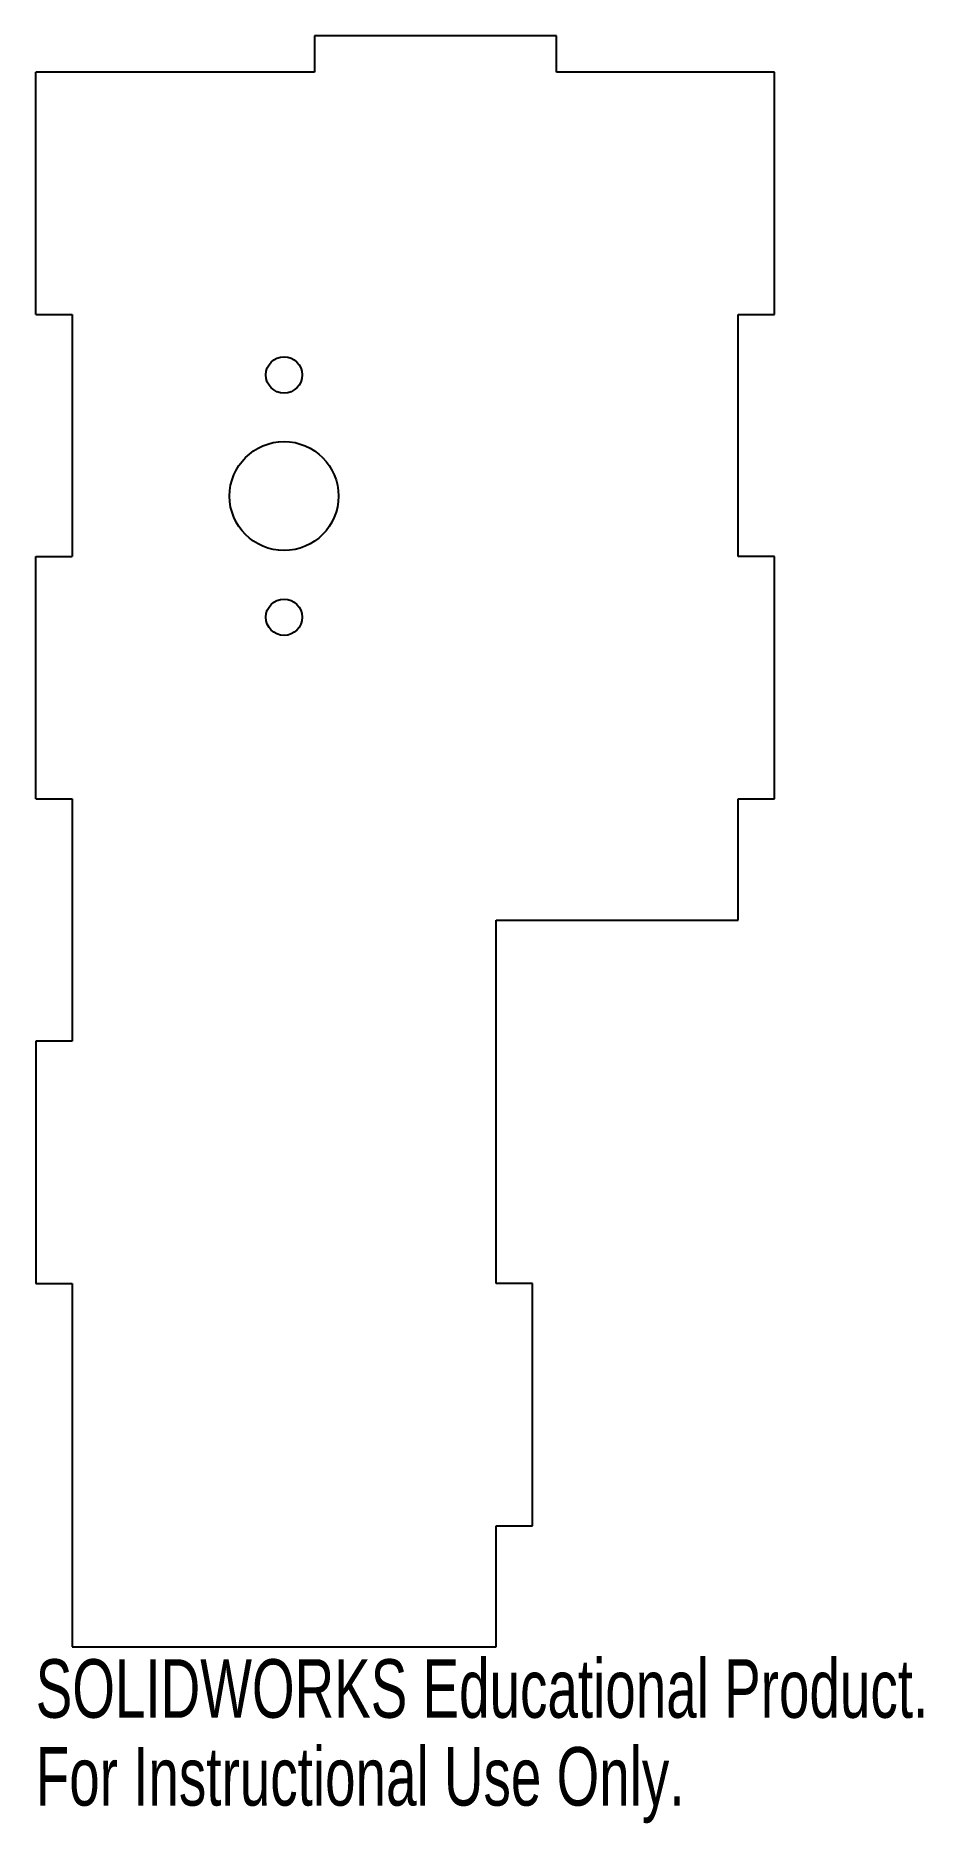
# Model space of a CAD drawing. Header units: millimetres. Extents: x -3 to 70, y -75 to 73.
import ezdxf

# ---------------------------------------------------------------- set-up
doc = ezdxf.new("R2010")
doc.units = ezdxf.units.MM
doc.styles.add('SLDTEXTSTYLE0', font='TXT', dxfattribs={"width": 0.7})

msp = doc.modelspace()

# ---------------------------------------------------------------- linework, layer by layer
at = {"color": 7, "linetype": 'Continuous', "lineweight": 25}
for p, q in [((40, 73), (20, 73)), ((20, 73), (20, 70)), ((40, 70), (40, 73)), ((20, 70), (-3, 70)), ((-3, 50), (-3, 70)), ((58, 70), (40, 70)), ((58, 50), (58, 70)), ((-3, 50), (0, 50)), ((0, 50), (0, 30)), ((55, 30), (55, 50)), ((55, 50), (58, 50)), ((-3, 30), (0, 30)), ((-3, 10), (-3, 30)), ((58, 30), (55, 30)), ((58, 10), (58, 30)), ((-3, 10), (0, 10)), ((0, 10), (0, -10)), ((55, 0), (55, 10)), ((55, 10), (58, 10)), ((35, -30), (35, 0)), ((35, 0), (55, 0)), ((0, -10), (-3, -10)), ((-3, -10), (-3, -30)), ((-3, -30), (0, -30)), ((0, -30), (0, -60)), ((38, -30), (35, -30)), ((38, -50), (38, -30)), ((35, -60), (35, -50)), ((35, -50), (38, -50)), ((0, -60), (35, -60))]:
    msp.add_line(p, q, dxfattribs=at)
for centre, radius in [((17.5, 45), 1.5), ((17.5, 35), 4.5), ((17.5, 25), 1.5)]:
    msp.add_circle(centre, radius, dxfattribs=at)

# ---------------------------------------------------------------- texts
at = {"color": 7, "linetype": 'Continuous', "char_height": 4.8336, "attachment_point": 1, "style": 'SLDTEXTSTYLE0'}
for s, insert in [('SOLIDWORKS Educational Product.', (-3, -61.02)), ('For Instructional Use Only.', (-3, -68.27))]:
    msp.add_mtext(s, dxfattribs=dict(at, insert=insert))

doc.saveas('drawing.dxf')
